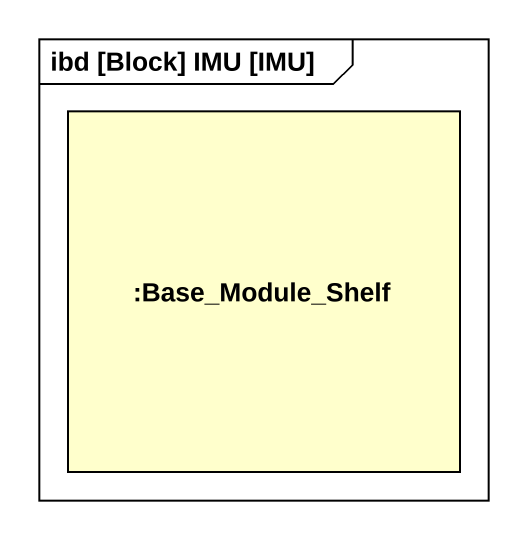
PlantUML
@startuml
mainframe ibd [Block] IMU [IMU]
rectangle ":Base_Module_Shelf" as Base_Module_Shelf
@enduml
